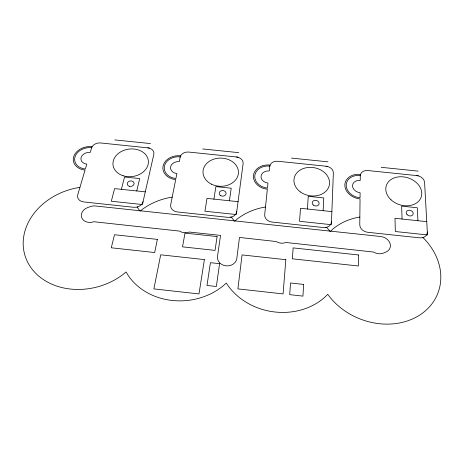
<?xml version="1.0" encoding="UTF-8"?>
<svg xmlns="http://www.w3.org/2000/svg" width="464" height="464" viewBox="0 0 464 464"><rect width="100%" height="100%" fill="white"/><g stroke="black" fill="none" stroke-linecap="round" stroke-linejoin="round"><path stroke-width="0.7" d="M323.141 210.679L323.744 197.942L308.247 196.313L307.446 209.02M229.425 200.761L231.2 188.216L215.876 186.603L213.91 199.114M136.752 190.948L139.676 178.594L124.52 177.004L121.411 189.324M423.238 237.487L422.919 237.562L424.067 238.676A63.301 52.345 21.9 0 1 419.398 315.271A63.301 52.345 21.9 0 1 330.507 297.917L327.741 294.333L324.719 297.273A61.561 52.873 9.9 0 1 228.735 286.619L226.304 283.092L223.016 285.981A61.225 52.229 -5 0 1 128.197 275.454L126.092 271.985L122.548 274.827A62.118 50.582 -15.4 0 1 28.171 263.187A62.118 50.582 -15.4 0 1 75.644 188.111L79.941 187.346M269.775 166.095A13.897 11.072 5.9 0 0 254.811 175.67A13.897 11.072 5.9 0 0 267.473 188.123L268.001 183.065A7.627 6.078 5.9 0 1 261.052 176.233A7.627 6.078 5.9 0 1 269.265 170.978L269.886 165.045A15.254 12.157 5.9 0 0 253.46 175.554A15.254 12.157 5.9 0 0 267.357 189.219L264.695 214.641A7.929 6.56 7.3 0 0 271.939 222.053L323.24 227.534L326.575 227.273L330.211 231.536L333.036 228.943A63.301 52.345 21.9 0 1 355.755 217.825L359.844 217.019M180.235 156.826A13.85 10.933 -3.2 0 0 164.407 166.251A13.85 10.933 -3.2 0 0 175.908 178.518L176.9 173.542A7.604 5.997 -3.2 0 1 170.59 166.808A7.604 5.997 -3.2 0 1 179.278 161.634L180.444 155.794A15.208 11.994 -3.2 0 0 163.073 166.135A15.208 11.994 -3.2 0 0 175.694 179.603L170.7 204.636A7.9 6.473 -4 0 0 177.254 211.932L227.969 217.355L231.321 217.094L234.564 221.299L237.62 218.747A61.561 52.873 9.9 0 1 261.331 207.808L265.495 207.014M137.483 206.961L137.147 207.037L140 211.172L143.289 208.661A61.225 52.229 -5 0 1 167.968 197.908L172.196 197.125M114.77 139.902L150.464 143.573M202.658 148.944L238.734 152.656M291.485 158.085L327.949 161.837M381.269 167.324L418.128 171.117M149.425 148.004L100.566 142.958A7.575 5.742 -9.3 0 0 91.576 147.912M238.107 157.151L188.72 152.059A7.517 5.881 -2.1 0 0 180.189 157.081M327.746 166.402L277.826 161.252A7.552 5.945 6.5 0 0 269.752 166.356M418.354 175.752L367.894 170.543A7.691 5.933 14.6 0 0 360.29 175.734M145.29 191.852L114.596 188.604L111.319 201.225L142.402 204.537L153.833 154.355A7.534 5.823 -5.7 0 0 147.796 147.836M238.061 201.672L207.019 198.389L204.914 211.207L236.35 214.559L243.113 163.601A7.523 5.928 2.5 0 0 236.454 156.983M331.87 211.601L300.486 208.278L299.576 221.299L331.371 224.692L333.361 172.944A7.615 5.951 11.1 0 0 326.076 166.228M426.752 221.647L395.003 218.289L395.322 231.513L427.483 234.941L424.589 182.393A7.807 5.899 18.2 0 0 416.666 175.578M139.705 210.72L95.491 205.987A9.57 7.679 -13 0 0 90.358 206.608L87.777 207.518A9.587 7.691 -13.3 0 0 81.78 217.854A9.587 7.691 -13.3 0 0 93.844 221.734L179.62 231.107A9.471 7.917 -3.7 0 0 189.324 232.046L220.545 235.399L217.494 256.372A9.732 8.416 1.7 0 0 226.014 265.843A9.732 8.416 1.7 0 0 236.82 258.483L239.488 237.44L276.103 241.524A9.529 8.01 9.1 0 0 285.911 242.481L373.717 252.068A9.773 7.946 19.9 0 0 383.629 253.031L385.984 252.045A9.767 7.923 20 0 0 390.044 243.385A9.767 7.923 20 0 0 380.782 236.524L330.623 231.159M140.482 210.807L234.221 220.841M235.01 220.922L329.829 231.072M417.919 220.713L417.322 207.773L401.65 206.126L402.05 219.031M360.29 175.467A14.152 11.055 14.6 0 0 346.208 185.194A14.152 11.055 14.6 0 0 360.052 197.832L360.105 192.693A7.766 6.067 14.6 0 1 352.507 185.762A7.766 6.067 14.6 0 1 360.238 180.421L360.302 174.4A15.532 12.134 14.6 0 0 344.845 185.078A15.532 12.134 14.6 0 0 360.041 198.946L359.762 224.767A8.108 6.525 17.5 0 0 367.714 232.29L419.607 237.835A8.248 6.473 21.6 0 0 427.315 231.959M331.482 221.757A8.01 6.554 13.2 0 1 325.722 227.47M236.733 211.665A7.9 6.531 1.9 0 1 230.451 217.291M91.652 147.656A13.99 10.649 -10.4 0 0 74.982 156.931A13.99 10.649 -10.4 0 0 85.347 169.024L86.797 164.117A7.673 5.846 -10.4 0 1 81.107 157.482A7.673 5.846 -10.4 0 1 90.254 152.395L91.953 146.636A15.353 11.693 -10.4 0 0 73.66 156.82A15.353 11.693 -10.4 0 0 85.034 170.091L77.755 194.741A7.992 6.287 -12.6 0 0 83.63 201.927L133.777 207.286A7.929 6.397 -8.5 0 0 143.051 201.689M358.527 254.968L358.399 266L292.355 258.808L293.161 247.892L358.527 254.968M303.653 284.426L302.928 296.119L289.693 294.646L290.557 282.982L303.653 284.426M285.83 259.689L283.086 293.915L237.904 288.892L242.057 254.916L285.83 259.689M219.588 263.685L216.346 286.497L206.985 285.459L210.43 262.682L219.588 263.685M217.1 236.565L215.047 250.386L182.52 246.842L184.997 233.096L217.1 236.565M204.398 259.596L198.992 293.938L153.886 288.904L160.689 254.806L204.398 259.596M157.36 239.395L154.657 252.544L111.273 247.793L114.509 234.738L157.36 239.395M407.015 214.554A3.584 2.79 19.7 0 0 413.001 214.525A3.584 2.79 19.7 0 0 409.144 210.198A3.584 2.79 19.7 0 0 407.015 214.554M391.007 199.798A18.363 14.082 18 0 0 421.144 197.217A18.363 14.082 18 0 0 399.173 176.807A18.363 14.082 18 0 0 391.007 199.798M313.264 205.059A3.492 2.819 11.5 0 0 319.029 204.073A3.492 2.819 11.5 0 0 314.685 200.378A3.492 2.819 11.5 0 0 313.264 205.059M300.428 191.968A17.922 14.193 10.2 0 0 329.318 185.177A17.922 14.193 10.2 0 0 305.486 167.904A17.922 14.193 10.2 0 0 300.428 191.968M220.864 195.75A3.451 2.807 1.2 0 0 226.096 193.442A3.451 2.807 1.2 0 0 220.98 190.895A3.451 2.807 1.2 0 0 220.864 195.75M211.538 184.208A17.736 14.111 1 0 0 238.45 172.602A17.736 14.111 1 0 0 212.17 159.778A17.736 14.111 1 0 0 211.538 184.208M129.247 186.25A3.468 2.749 -8.1 0 0 134.096 183.199A3.468 2.749 -8.1 0 0 128.638 181.534A3.468 2.749 -8.1 0 0 129.247 186.25M123.07 175.728A17.806 13.827 -7.3 0 0 148.37 160.805A17.806 13.827 -7.3 0 0 120.594 151.908A17.806 13.827 -7.3 0 0 123.07 175.728"/></g></svg>
